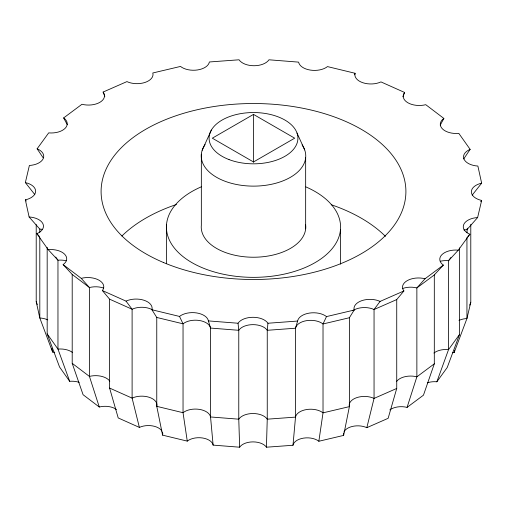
<?xml version="1.0" encoding="UTF-8"?>
<svg xmlns="http://www.w3.org/2000/svg" width="507" height="507" viewBox="0 0 507 507"><rect width="100%" height="100%" fill="white"/><g stroke="black" fill="none" stroke-linecap="round" stroke-linejoin="round"><path stroke-width="0.76" d="M481.65 183.179A16.009 9.24 0 0 0 471.364 191.811A16.009 9.24 0 0 0 481.65 200.442L477.613 217.554A16.009 9.24 0 0 0 463.81 224.354A16.009 9.24 0 0 0 469.875 234.228L458.303 250.154A16.009 9.24 0 0 0 441.92 254.66A16.009 9.24 0 0 0 443.352 265.104L425.037 278.761A16.009 9.24 0 0 0 407.191 280.663A16.009 9.24 0 0 0 403.895 290.967L380.079 301.418A16.009 9.24 0 0 0 361.985 300.594A16.009 9.24 0 0 0 354.184 310.05L349.386 317.737L349.386 406.627L343.638 435.405L318.852 441.255A14.329 8.277 0 0 0 303.535 438.124A14.329 8.277 0 0 0 292.989 445.26L266.428 447.206L267.252 419.181L267.252 330.298L267.937 323.238A16.009 9.24 0 0 0 252.987 317.293A16.009 9.24 0 0 0 238.037 323.238L208.396 320.906A16.009 9.24 0 0 0 196.621 312.933A16.009 9.24 0 0 0 179.516 316.438L151.929 309.758A16.009 9.24 0 0 0 144.127 300.296A16.009 9.24 0 0 0 126.034 301.126L102.382 290.549A16.009 9.24 0 0 0 99.087 280.244A16.009 9.24 0 0 0 81.24 278.343L63.134 264.597A16.009 9.24 0 0 0 64.566 254.146A16.009 9.24 0 0 0 48.184 249.64L36.859 233.657A16.009 9.24 0 0 0 42.93 223.783A16.009 9.24 0 0 0 29.121 216.983L25.35 199.853A16.009 9.24 0 0 0 35.636 191.221A16.009 9.24 0 0 0 25.35 182.59L29.387 165.472A16.009 9.24 0 0 0 43.19 158.672A16.009 9.24 0 0 0 37.125 148.798L48.697 132.872A16.009 9.24 0 0 0 65.08 128.366A16.009 9.24 0 0 0 63.648 117.922L81.963 104.271A16.009 9.24 0 0 0 99.809 102.363A16.009 9.24 0 0 0 103.105 92.059L126.921 81.608A16.009 9.24 0 0 0 145.015 82.438A16.009 9.24 0 0 0 152.816 72.976L180.505 66.436A16.009 9.24 0 0 0 197.61 69.941A16.009 9.24 0 0 0 209.385 61.968L239.063 59.794A16.009 9.24 0 0 0 254.013 65.733A16.009 9.24 0 0 0 268.964 59.794L298.604 62.127A16.009 9.24 0 0 0 310.379 70.093A16.009 9.24 0 0 0 327.484 66.594L355.071 73.274A16.009 9.24 0 0 0 362.873 82.73A16.009 9.24 0 0 0 380.966 81.906L404.618 92.477A16.009 9.24 0 0 0 407.913 102.782A16.009 9.24 0 0 0 425.76 104.689L443.866 118.435A16.009 9.24 0 0 0 442.434 128.879A16.009 9.24 0 0 0 458.816 133.385L470.141 149.369A16.009 9.24 0 0 0 464.07 159.242A16.009 9.24 0 0 0 477.879 166.049L481.65 183.179L472.201 195.119M292.989 445.26L295.511 417.109L295.511 328.219L297.615 321.058A16.009 9.24 0 0 1 309.39 313.085A16.009 9.24 0 0 1 326.495 316.59L354.184 310.05M318.852 441.255L323.022 412.85L323.022 323.967L326.495 316.59M467.289 228.163L466.941 232.795M452.726 352.72A14.329 8.277 0 0 1 454.133 352.599L454.678 350.299M470.788 224.36L470.788 302.235L466.941 318.529L454.133 352.599M343.879 432.103A14.329 8.277 0 0 1 366.821 427.68L374.052 398.401L374.052 309.517L380.079 301.418M354.685 74.789L355.071 73.274M403.895 290.967L396.734 299.567L396.734 388.451L388.134 418.319L366.821 427.68M389.832 409.922A14.329 8.277 0 0 1 407.064 407.394L416.868 376.821L416.868 287.938L425.037 278.761M443.352 265.104L434.309 274.933L434.309 363.817L423.465 395.168L407.064 407.394M427.325 382.823A14.329 8.277 0 0 1 436.85 381.784L448.549 349.583L459.57 334.411L459.57 247.885M469.697 305.157L470.788 302.235M459.57 334.411L447.206 367.524L436.85 381.784M402.888 96.812L404.618 92.477M202.192 150.249L211.362 130.084M440.241 125.159L443.866 118.435M463.69 158.957L470.141 149.369M450.85 257.537L448.549 260.693L448.549 349.583A15.248 8.803 0 0 0 433.897 353.037M480.661 201.615L481.65 200.442M477.613 217.554L466.941 229.646A15.248 8.803 0 0 0 463.949 230.007M467.815 236.49L469.875 234.228M458.303 250.154L448.549 260.693A15.248 8.803 0 0 0 440.304 261.257M434.309 274.933L416.868 287.938A15.248 8.803 0 0 0 402.615 288.496M434.309 363.817L416.868 376.821A15.248 8.803 0 0 0 396.512 381.568M253.5 114.405L212.319 138.183L253.5 161.961L294.681 138.183L253.5 114.405L253.5 162.234M396.734 299.567L374.052 309.517A15.248 8.803 0 0 0 352.802 310.671M396.734 388.451L374.052 398.401A15.248 8.803 0 0 0 356.82 397.615A15.248 8.803 0 0 0 349.386 406.627L323.022 412.85A15.248 8.803 0 0 0 306.729 409.517A15.248 8.803 0 0 0 295.511 417.109L267.252 419.181A15.248 8.803 0 0 0 253.012 413.522A15.248 8.803 0 0 0 238.772 419.181L210.544 416.963A15.248 8.803 0 0 0 199.327 409.371A15.248 8.803 0 0 0 183.04 412.704L156.764 406.341A15.248 8.803 0 0 0 149.337 397.336A15.248 8.803 0 0 0 132.105 398.122L109.582 388.051L109.582 299.168L102.382 290.549M349.386 317.737L323.022 323.967A15.248 8.803 0 0 0 306.729 320.633A15.248 8.803 0 0 0 295.511 328.219L267.252 330.298A15.248 8.803 0 0 0 253.012 324.638A15.248 8.803 0 0 0 238.772 330.298L210.544 328.073A15.248 8.803 0 0 0 199.327 320.487A15.248 8.803 0 0 0 183.04 323.821L156.764 317.458L151.929 309.758M267.937 323.238L297.615 321.058M156.764 317.458L156.764 406.341L162.57 435.139L187.267 441.122A14.329 8.277 0 0 1 202.578 437.985A14.329 8.277 0 0 1 213.124 445.121L239.659 447.206A14.329 8.277 0 0 1 253.044 441.889A14.329 8.277 0 0 1 266.428 447.206M109.582 299.168L132.105 309.238A15.248 8.803 0 0 1 152.772 310.011M162.012 431.21A14.329 8.277 0 0 0 139.387 427.414L118.213 417.945L109.582 388.051M63.134 264.597L72.203 274.445L89.441 287.539A15.248 8.803 0 0 1 103.701 288.096M72.203 274.445L72.203 363.329L89.441 376.422A15.248 8.803 0 0 1 109.797 381.169M116.515 409.548A14.329 8.277 0 0 0 99.283 407.02L83.078 394.712L72.203 363.329M48.184 249.64L57.963 260.205L57.963 349.095L69.693 381.327A14.329 8.277 0 0 1 79.212 382.36M36.859 233.657L39.438 236.49M81.24 278.343L89.441 287.539L89.441 376.422L99.283 407.02M29.121 216.983L39.806 229.101L39.806 232.25M25.35 199.853L26.339 201.025M25.35 182.59L34.799 194.549M126.034 301.126L132.105 309.238L132.105 398.122L139.387 427.414M55.713 257.036L57.963 260.205A15.248 8.803 0 0 1 66.208 260.769M47.176 247.346L47.176 333.872L57.963 349.095A15.248 8.803 0 0 1 72.615 352.549M69.693 381.327L59.56 367.017L47.176 333.872M37.125 148.798L43.139 157.766M63.648 117.922L67.266 124.659M179.516 316.438L183.04 323.821L183.04 412.704L187.267 441.122M297.013 133.037L304.688 149.901M103.105 92.059L104.829 96.4M54.743 352.308A14.329 8.277 0 0 0 52.627 352.086L39.806 317.984L36.212 301.671L36.212 224.588M36.212 301.671L37.303 304.593M208.396 320.906L210.544 328.073L210.544 416.963L213.124 445.121M51.784 348.252L52.627 352.086M238.037 323.238L238.772 330.298L238.772 419.181L239.659 447.206M466.941 237.51L466.941 318.529A15.248 8.803 0 0 0 458.962 320.424M340.476 229.639L340.476 264.147M305.658 157.759L305.658 228.866M201.342 154.16L201.342 225.273A52.253 30.167 0 0 0 253.804 257.233A52.253 30.167 0 0 0 305.62 224.918M166.524 224.493L166.524 263.71M39.806 237.758L39.806 317.984A15.248 8.803 0 0 1 47.785 319.885M39.806 229.101A15.248 8.803 0 0 1 42.056 229.335M343.638 435.405A14.329 8.277 0 0 1 343.505 433.409M162.557 432.484A14.329 8.277 0 0 1 162.57 435.139M121.889 236.028A152.404 87.99 0 0 1 176.474 204.473M331.217 204.708A152.404 87.99 0 0 1 385.428 236.344M305.879 186.899A87.09 50.282 0 0 1 317.857 260.947A87.09 50.282 0 0 1 189.041 260.877A87.09 50.282 0 0 1 201.241 186.849M302.09 144.863A52.253 30.167 0 0 1 253.234 186.126A52.253 30.167 0 0 1 205.107 144.577M163.476 262.512A152.404 87.99 0 0 0 405.011 201.025A152.404 87.99 0 0 0 192.014 111.001A152.404 87.99 0 0 0 163.476 262.512M229.037 159.585A44.413 25.642 0 0 0 297.837 139.71A44.413 25.642 0 0 0 233.626 115.254A44.413 25.642 0 0 0 229.037 159.585"/></g></svg>
